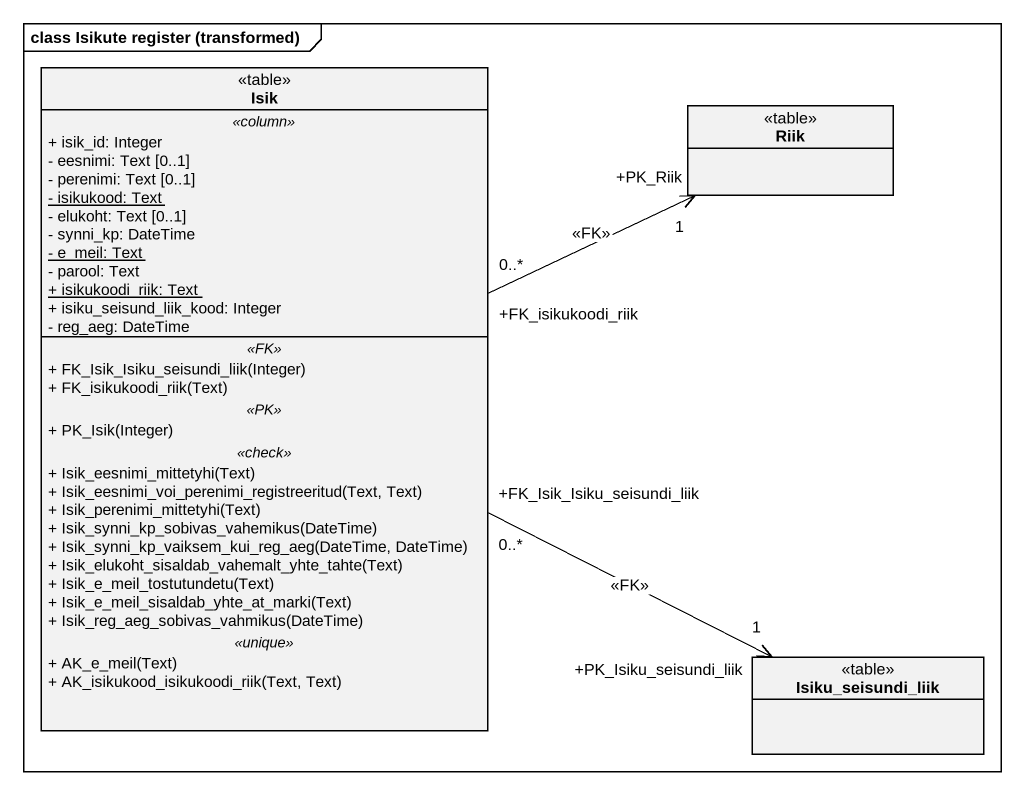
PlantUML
@startuml
mainframe class Isikute register (transformed)
hide circle
hide empty members
skinparam classAttributeIconSize 0
class Isik <<table>> {
  .. <<column>> ..
  + isik_id: Integer
  - eesnimi: Text [0..1]
  - perenimi: Text [0..1]
  {static} - isikukood: Text
  - elukoht: Text [0..1]
  - synni_kp: DateTime
  {static} - e_meil: Text
  - parool: Text
  {static} + isikukoodi_riik: Text
  + isiku_seisund_liik_kood: Integer
  - reg_aeg: DateTime
  .. <<FK>> ..
  + FK_Isik_Isiku_seisundi_liik(Integer)
  + FK_isikukoodi_riik(Text)
  .. <<PK>> ..
  + PK_Isik(Integer)
  .. <<check>> ..
  + Isik_eesnimi_mittetyhi(Text)
  + Isik_eesnimi_voi_perenimi_registreeritud(Text, Text)
  + Isik_perenimi_mittetyhi(Text)
  + Isik_synni_kp_sobivas_vahemikus(DateTime)
  + Isik_synni_kp_vaiksem_kui_reg_aeg(DateTime, DateTime)
  + Isik_elukoht_sisaldab_vahemalt_yhte_tahte(Text)
  + Isik_e_meil_tostutundetu(Text)
  + Isik_e_meil_sisaldab_yhte_at_marki(Text)
  + Isik_reg_aeg_sobivas_vahmikus(DateTime)
  .. <<unique>> ..
  + AK_e_meil(Text)
  + AK_isikukood_isikukoodi_riik(Text, Text)
}
class Riik <<table>>
class Isiku_seisundi_liik <<table>>
Isik "+FK_isikukoodi_riik\n0..*" -right-> "+PK_Riik\n1" Riik : <<FK>>
Isik "+FK_Isik_Isiku_seisundi_liik\n0..*" -right-> "+PK_Isiku_seisundi_liik\n1" Isiku_seisundi_liik : <<FK>>
@enduml
